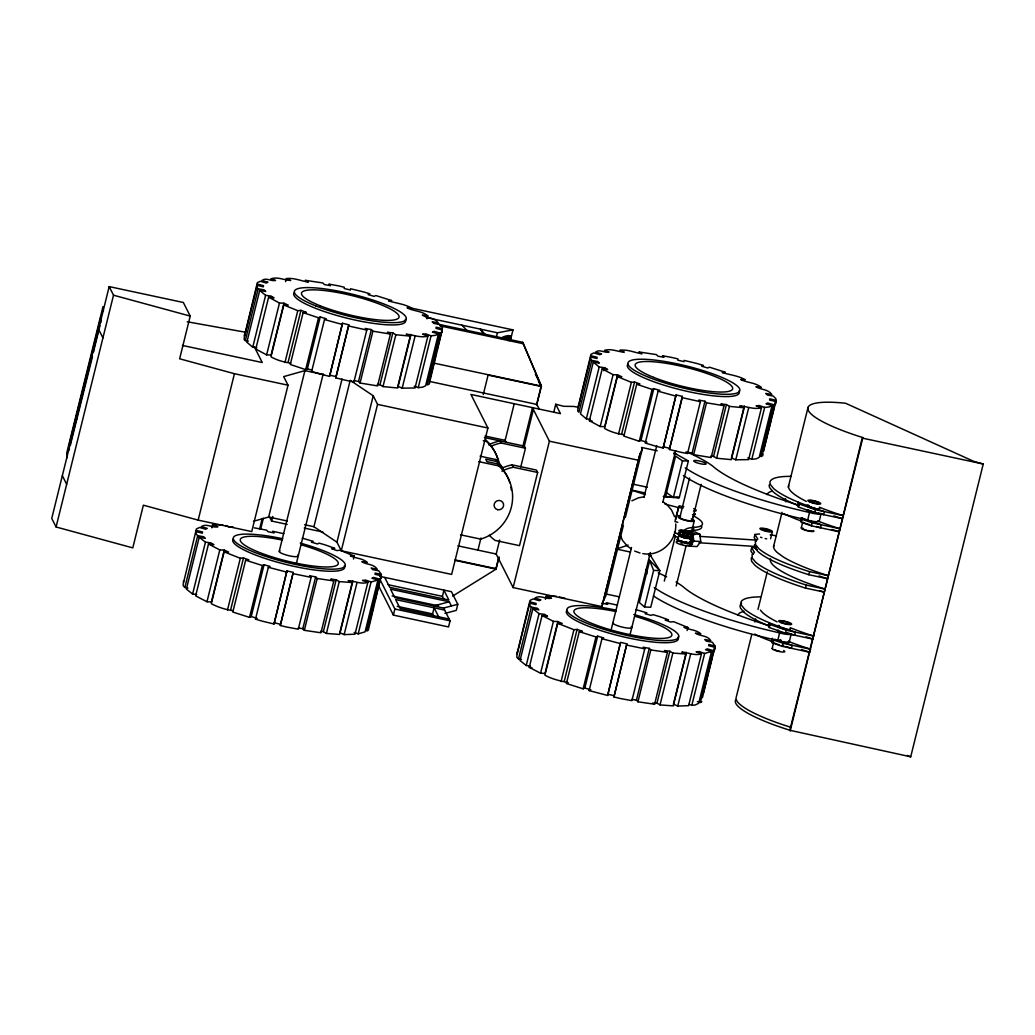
<?xml version="1.0" encoding="UTF-8"?>
<svg xmlns="http://www.w3.org/2000/svg" width="1035" height="1035" viewBox="0 0 1035 1035"><rect width="100%" height="100%" fill="white"/><g stroke="black" fill="none" stroke-linecap="round" stroke-linejoin="round"><path stroke-width="1.5" d="M675.544 519.725L678.391 508.198M183.415 582.291L183.531 580.842M187.891 588.061L184.864 587.492L183.169 585.719L183.337 583.533L196.365 528.988L199.561 527.462L205.551 529.234L207.246 528.419L201.256 526.647C206.728 522.934 212.253 528.277 217.906 526.737L212.563 524.81L211.813 527.863M244.519 334.525L244.415 335.948L257.353 282.671L260.264 281.274L266.254 283.047L267.949 282.232L261.958 280.459C266.357 277.07 270.95 281.662 275.569 280.446L270.898 278.764C277.859 276.526 284.017 280.213 290.693 280.498L286.359 278.583L285.595 281.636M257.249 284.107L263.472 285.608L263.382 286.85L257.172 285.349L257.003 287.549L258.168 288.765L264.197 289.891L265.736 291.495L259.707 290.369L246.86 342.223L252.747 347.217L256.822 347.721M255.71 617.895L251.22 616.562L249.513 617.377L232.81 612.047L245.657 560.194L262.36 565.524L264.067 564.709L270.044 566.481L268.35 567.296L255.503 619.15L262.36 621.181L274.016 623.989L286.954 570.893L293.241 572.407L280.304 625.502L286.734 627.055L298.287 629.202L311.134 577.362L309.607 575.77L315.649 576.896L317.176 578.487L333.813 580.933L320.966 632.773L304.329 630.328L302.802 628.737L298.274 627.896M280.304 625.502L293.241 572.407M274.016 623.989L286.954 570.893M311.871 370.142L307.382 368.822L305.674 369.637L290.279 364.462L303.126 312.609L318.521 317.784L320.216 316.969L326.206 318.741L324.511 319.556L311.664 371.41L323.347 374.864L329.57 376.365L342.507 323.269L348.73 324.77L348.64 326.012L335.793 377.866L347.721 380.738L353.944 381.889L366.791 330.049L365.264 328.457L371.371 329.596L372.898 331.187L390.415 334.072L377.568 385.913L360.051 383.028L358.524 381.436L353.944 380.582M335.793 377.866L348.73 324.77M329.57 376.365L342.507 323.269M379.496 582.162L381.385 574.541L375.162 573.041L375.071 574.296L381.294 575.796L381.1 578.474L379.625 579.173L373.648 577.401L371.94 578.216L377.93 579.988L365.083 631.842L358.201 633.873L354.19 632.424M381.385 574.541L378.745 570.777L372.716 569.651L371.19 568.06L377.232 569.185C373.583 563.687 366.649 564.929 361.823 561.72L367.257 562.393C362.328 558.059 355.846 558.551 350.335 555.847L354.229 556.002L353.478 559.055M440.444 336.284L442.333 328.664L436.11 327.163L436.02 328.406L442.243 329.906L442.087 332.157L440.147 333.089L434.157 331.316L432.462 332.132L438.452 333.904L425.605 385.757L422.59 387.193L418.218 387.646L414.22 386.21M442.333 328.664L442.437 327.28L439.759 324.485L433.73 323.36L432.203 321.769L438.245 322.894C434.441 317.279 427.351 318.301 422.306 315.106L427.74 315.779L426.989 318.832M517.138 652.296L517.034 653.745L529.985 600.442L533.167 598.916L539.157 600.688L540.852 599.873L534.875 598.101C540.348 594.388 545.872 599.731 551.526 598.191L546.182 596.264L545.432 599.317M529.881 601.891L536.104 603.392L536.014 604.647L529.791 603.146L529.635 605.333L531.33 607.105L537.359 608.231L538.886 609.822L532.857 608.696L520.01 660.537L526.22 665.505L530.295 666.01M578.112 406.173L578.009 407.596L590.946 354.319L593.857 352.922L599.847 354.695L601.542 353.879L595.552 352.107C599.951 348.704 604.543 353.31 609.162 352.094L604.492 350.412C611.452 348.174 617.61 351.861 624.286 352.146L619.952 350.231C627.831 349.248 634.546 352.637 641.933 353.776L638.893 351.952L656.436 354.604L657.962 356.195L663.991 357.321L662.465 355.729L672.465 357.592L677.899 358.899L677.809 360.141L684.032 361.642L684.122 360.4L696.84 363.466L703.425 365.42L701.73 366.235L707.72 367.994L709.415 367.179L725.354 372.225L722.171 372.548C729.83 374.929 737.89 375.55 745.2 379.716L740.737 379.534C747.399 382.937 755.239 382.394 761.333 387.426L755.899 386.754C760.945 389.936 768.035 388.927 771.838 394.542L765.796 393.416L767.323 395.008L773.352 396.133L776.03 398.915L774.788 404.879M590.843 355.742L597.066 357.243L596.975 358.498L590.765 356.997L590.597 359.197L591.761 360.413L597.79 361.538L599.33 363.143L593.301 362.017L580.454 413.871L586.34 418.864L590.416 419.369M589.122 690.604L590.817 689.789L584.827 688.016L583.132 688.831L566.417 683.501L579.264 631.648L595.979 636.978L597.674 636.163L603.664 637.935L601.969 638.75L589.122 690.604L607.636 695.442L620.198 643.874M631.893 699.349L636.422 700.19L637.935 701.795L654.586 704.227L667.42 652.386L650.782 649.941L649.255 648.35L643.227 647.224L644.753 648.816L631.906 700.656L620.34 698.509L613.923 696.956L626.861 643.861L620.573 642.347L607.636 695.442M613.923 696.956L626.861 643.861M646.953 442.23L640.976 440.457L639.268 441.272L623.872 436.11L636.719 384.257L652.115 389.432L653.809 388.617L659.8 390.389L658.105 391.204L645.258 443.045L656.94 446.512L663.163 448L676.101 394.904L682.324 396.405L682.233 397.66L669.386 449.5L681.315 452.373L687.538 453.537L700.385 401.696L698.858 400.092L704.964 401.231L706.491 402.822L724.008 405.707L711.161 457.561L693.644 454.675L692.117 453.084L686.011 451.946M669.386 449.5L682.324 396.405M663.163 448L676.101 394.904M712.727 655.142L714.991 645.995L708.768 644.495L708.677 645.749L714.9 647.25L714.706 649.928L713.244 650.627L707.254 648.854L705.559 649.682L711.55 651.442L698.703 703.295L695.222 704.977L691.82 705.327L689.142 704.356M714.991 645.995L712.365 642.23L706.336 641.105L704.809 639.514L710.838 640.639C707.203 635.141 700.268 636.383 695.429 633.174L700.863 633.847C695.934 629.513 689.465 630.005 683.941 627.301L687.848 627.456L687.098 630.509M762.989 453.408L762.834 455.646L760.893 456.577L773.74 404.737L775.681 403.805L775.836 401.554L769.613 400.053L769.704 398.811L775.927 400.312M807.429 510.281L808.749 509.815L807.442 510.294L816.11 512.674L807.455 510.307M675.726 523.956C676.903 541.357 660.097 556.959 642.8 553.596M682.039 506.49L679.232 505.779L678.507 507.318L674.975 521.575L677.796 522.3M664.302 581.101L675.402 535.768M679.995 517.008L689.582 477.937M690.94 535.845C691.885 541.305 681.547 537.074 678.792 535.354L679.387 533.219L677.86 539.313M679.18 535.677L679.258 533.271M679.542 535.91L679.555 534.151M679.995 536.156L679.917 534.383M680.525 536.402L680.37 534.629M681.146 536.648L680.901 534.875M681.819 536.906L681.522 535.121M682.557 537.139L682.932 535.612L682.194 535.38M683.32 537.372L683.695 535.845L682.932 535.612M684.109 537.592L684.484 536.065L683.695 535.845M684.924 537.799L685.299 536.272L691.445 536.44M685.726 537.967L686.101 536.44M686.528 538.122L686.891 536.596M687.279 538.252L687.654 536.725M676.23 585.926L686.192 545.29M688.016 538.355L688.391 536.829M680.344 517.086A6.404 1.229 13.8 0 0 681.172 518.535L682.324 519.04A6.404 1.229 13.8 0 0 692.286 520.54L701.135 484.328M688.676 538.407L689.051 536.88M689.284 538.446L689.659 536.919M689.815 538.446L690.19 536.919M691.535 531.964L694.213 521.071M690.254 538.42L690.63 536.893M690.604 538.342L691.212 536.065M690.862 538.252L691.38 536.272M686.826 531.46A59.914 11.54 13.8 0 1 693.217 530.399L693.967 527.345L695.391 527.268A50.521 9.729 13.8 0 0 694.795 516.581L694.136 515.883A6.404 1.229 13.8 0 0 694.123 515.546M801.31 527.876L802.552 522.779M772.188 648.389L773.74 642.01M653.46 595.914A132.312 25.487 13.8 0 0 777.751 640.51L779.627 632.877A9.509 1.837 13.8 0 0 791.258 633.795L789.382 641.428M683.372 475.518A132.312 25.487 13.8 0 0 807.662 520.113L809.525 512.48A9.509 1.837 13.8 0 0 820.846 513.813M821.156 513.399L819.293 521.032A9.509 1.837 13.8 0 1 807.662 520.113M99.748 322.92L93.228 349.222L93.448 352.042L99.955 325.74M288.015 385.188L234.44 373.713L179.637 358.783L190.22 316.089L183.35 302.492L109.18 286.604L51.75 518.406L56.084 526.983L132.791 547.89L143.373 505.183L198.164 520.113L251.738 531.589L288.015 385.188L283.681 376.611L304.924 370.621L323.657 374.631M92.451 356.661L70.302 445.399L70.082 442.579L76.603 416.277L76.81 419.097M56.084 526.983L113.514 295.195L109.18 286.604M198.164 520.113L234.44 373.713M257.172 285.349L244.325 337.203L244.156 339.402L245.321 340.618L248.335 341.175M245.321 340.618L258.168 288.765M184.864 587.492L197.711 535.638L196.016 533.866L196.171 531.692L202.394 533.18L202.485 531.938L196.262 530.438M197.711 535.638L203.753 536.764L205.266 538.355L199.237 537.23L186.391 589.083L192.601 594.038L196.676 594.556M252.747 347.217L265.594 295.363L259.707 290.369M192.601 594.038L205.448 542.198L199.237 537.23M265.594 295.363L271.028 296.036L274.055 297.873L268.621 297.2L255.774 349.041L266.629 354.876L271.092 355.044L283.939 303.203L288.273 305.144L283.81 304.963L270.963 356.816C277.238 360.387 283.991 362.172 290.796 363.169M205.448 542.198L210.881 542.87L213.922 544.695L208.488 544.022L195.641 595.875L206.961 601.775L211.425 601.956L224.259 550.102L228.606 552.043L224.142 551.862L211.295 603.715C218.294 607.39 225.798 609.641 233.328 610.753M266.629 354.876L279.476 303.022L283.939 303.203M206.961 601.775L219.795 549.921L224.259 550.102M284.935 362.535L297.782 310.694L300.965 310.358L306.308 312.285L303.126 312.609M288.118 362.211L300.965 310.358M227.467 610.12L240.314 558.279L243.497 557.943L248.84 559.87L245.657 560.194M230.65 609.796L243.497 557.943M259.604 529.079L262.243 518.406M260.704 528.988L263.343 518.315M253.471 521.291L268.66 517.021L304.924 370.621M305.674 369.637L318.521 317.784M307.382 368.822L320.216 316.969M287.161 524.383L271.623 521.058L272.761 516.478M249.513 617.377L262.36 565.524M251.22 616.562L264.067 564.709M279.269 551.176L323.179 373.984M296.308 563.726L342.029 379.043M341.278 550.775L336.944 542.185L313.928 526.724L350.192 380.324L373.221 395.784L377.555 404.375L341.278 550.775L451.622 574.412L487.899 428.011L470.951 394.464L560.465 413.638L555.73 404.245L563.726 406.289L573.933 406.457A33.974 6.533 13.9 0 1 577.97 407.26M358.524 381.436L371.371 329.596M360.051 383.028L372.898 331.187M302.802 628.737L315.649 576.896M304.329 630.328L317.176 578.487M336.944 542.185L373.221 395.784M410.701 334.383L397.854 386.236L402.188 388.177L415.035 387.983L427.882 336.129C420.339 338.16 413.457 334.797 406.238 334.201L410.572 336.142L397.725 387.996L383.002 386.585L379.974 384.761L392.821 332.908L387.388 332.235L390.415 334.072M383.002 386.585L395.849 334.745L392.821 332.908M352.65 580.816L339.803 632.67L344.15 634.61L355.005 634.196L367.852 582.343C360.917 584.659 354.85 580.907 348.187 580.635L352.521 582.576L339.687 634.429L326.4 633.459L323.36 631.622L336.207 579.768L330.773 579.095L333.813 580.933M326.4 633.459L339.247 581.605L336.207 579.768M402.188 388.177L415.035 336.323M344.15 634.61L356.984 582.757M418.218 387.646L431.065 335.806L435.437 335.353L438.452 333.904M358.201 633.873L371.048 582.019L377.93 579.988M440.147 333.089L427.3 384.942L429.24 384.011L442.243 329.906M379.625 579.173L366.791 631.027L368.253 630.328L379.78 581.903M368.913 624.868L370.426 618.762M371.177 615.721L373.441 606.562M375.33 598.942L377.607 589.795M429.861 378.991L432.514 368.318M433.264 365.264L435.528 356.118M437.417 348.485L439.694 339.338M380.531 578.85L381.294 575.796M451.415 605.98L449.293 601.775L390.531 589.2L394.775 597.609L443.601 608.062L450.057 620.832L448.543 626.938L393.391 615.113L394.891 609.02L380.401 580.312M496.334 337.358L497.46 332.791L512.985 329.88L510.669 339.26M483.267 394.555L488.093 375.084L541.098 386.43L536.466 405.125M433.885 616.472L432.591 613.91L434.105 607.804L438.646 616.795M443.821 599.136L442.411 596.341L443.924 590.248L448.867 600.041L389.768 587.375L384.813 577.582M507.991 340.554L508.754 337.501L509.453 337.733L502.402 339.066M509.492 340.709C517.655 328.483 487.407 343.232 510.643 336.052M379.78 576.34L451.428 591.697L457.793 604.285L456.28 610.391L444.934 613.406M477.95 550.128L480.977 537.928M506.076 442.165L505.158 440.341L514.214 403.741M657.225 450.794L641.558 447.443L642.321 448.957L639.979 453.899L601.904 606.601L513.14 587.582L496.192 554.035L499.672 540.024M522.817 446.577L532.469 407.648L549.404 441.182L513.14 587.582M533.387 409.472L524.318 446.072L525.444 448.31L520.773 466.901M498.65 557.761L495.946 568.668L455.167 559.935M499.09 556.933L496.075 569.134L452.631 596.108M539.222 409.097L536.867 404.426L541.409 386.133L522.701 342.313L437.663 324.084M501.872 468.208A41.879 40.546 -26.8 0 1 512.105 464.857L536.44 470.071L537.644 472.452L519.505 545.652L495.17 540.438A41.879 40.546 -26.8 0 1 489.257 535.224M553.803 412.034L555.73 404.245M529.791 603.146L516.944 654.987L516.788 657.173L518.483 658.946L521.498 659.515M590.765 356.997L577.918 408.838L577.75 411.05L578.914 412.266L591.761 360.413M518.483 658.946L531.33 607.105M586.34 418.864L599.187 367.011L593.301 362.017M526.22 665.505L539.067 613.651L532.857 608.696M624.39 434.816C617.585 433.82 610.831 432.035 604.556 428.451L617.403 376.611L621.867 376.792L617.533 374.851L604.686 426.692L600.222 426.511L589.368 420.689L602.215 368.835L607.649 369.521L604.621 367.684L599.187 367.011M568.28 682.686C560.375 680.888 552.302 679.322 544.902 675.169L557.749 623.329L562.212 623.497L557.878 621.556L545.031 673.41L540.568 673.229L529.247 667.329L542.094 615.476L547.528 616.148L544.501 614.324L539.067 613.651M603.858 370.737L604.621 367.684M600.222 426.511L613.069 374.67L617.533 374.851M540.568 673.229L553.414 621.375L557.878 621.556M618.529 434.183L631.376 382.342L634.558 382.006L639.902 383.933L636.719 384.257M621.712 433.859L634.558 382.006M561.073 681.573L573.92 629.733L577.116 629.396L582.459 631.324L579.264 631.648M564.269 681.25L577.116 629.396M639.268 441.272L652.115 389.432M640.976 440.457L653.809 388.617M601.904 606.601L639.979 453.899M623.419 525.275L606.057 595.358L603.703 600.3M625.347 517.487L642.321 448.957M583.132 688.831L595.979 636.978M584.827 688.016L597.674 636.163M611.064 630.134L631.544 547.45M643.964 497.317L656.772 445.619M629.927 635.179L650.394 552.496M662.814 502.363L675.622 450.665M644.546 607.002L653.602 570.401L649.695 560.608L639.32 602.486L644.546 607.002L650.743 607.247L659.812 570.647L649.243 553.492M682.479 460.885L673.41 497.486L665.57 496.541L675.583 456.086L682.479 460.885L688.366 460.989L679.296 497.589L673.41 497.486L666.514 492.686M692.117 453.084L704.964 401.231M693.644 454.675L706.491 402.822M636.422 700.19L649.255 648.35M637.935 701.795L650.782 649.941M744.294 406.03L731.447 457.871L735.782 459.812L748.628 459.618L761.475 407.777C753.933 409.795 747.05 406.445 739.831 405.849L744.165 407.79L731.318 459.631L716.595 458.233L713.568 456.409L726.415 404.556L720.981 403.883L724.008 405.707M716.595 458.233L729.442 406.38L726.415 404.556M686.27 652.27L673.423 704.123L677.757 706.064L688.624 705.65L701.471 653.797C694.537 656.112 688.456 652.373 681.806 652.089L686.14 654.029L673.293 705.883L660.019 704.913L656.979 703.076L669.826 651.235L664.392 650.549L667.42 652.386M660.019 704.913L672.854 653.059L669.826 651.235M735.782 459.812L748.628 407.971M677.757 706.064L690.604 654.211M751.811 459.294L764.658 407.441L769.031 406.988L772.045 405.552L759.198 457.392L756.184 458.841L751.811 459.294L747.813 457.858M691.82 705.327L704.654 653.473L711.55 651.442M697.409 701.601L700.397 702.48L713.244 650.627M703.283 693.269L707.811 674.975M708.574 671.922L711.976 658.195M702.429 697.577L714.9 647.25M763.455 450.626L766.857 436.912M767.621 433.859L771.01 420.132M771.774 417.079L774.038 407.932M763.364 451.881L775.836 401.554M756.274 547.36L751.63 547.864L750.867 550.918L753.014 554.359M759.561 533.957L754.903 534.474L754.153 537.527L756.3 540.956M770.583 538.756L772.33 531.705A6.404 1.229 13.9 0 0 763.869 528.329A6.404 1.229 13.9 0 0 762.303 530.14A6.404 1.229 13.9 0 0 772.33 531.705M751.772 634.507L736.247 697.163A85.97 16.534 13.9 0 0 791.076 727.372M754.877 621.983L755.654 618.852M757.982 609.447L767.297 571.85M773.507 546.79L782.046 512.338M788.256 487.265L808.037 407.389M833.796 515.883A86.19 16.573 13.9 0 0 842.257 518.639L814.623 512.726L798.399 507.021L797.493 505.235L798.257 502.182A86.19 16.573 13.9 0 1 773.624 488.52L770.506 484.716A86.19 16.573 13.9 0 1 791.076 476.359M806.058 636.848A86.19 16.573 13.9 0 0 813.122 639.151L785.5 633.226L769.277 627.533L768.371 625.735L769.134 622.682A86.19 16.573 13.9 0 1 744.501 609.02L741.37 605.216A86.19 16.573 13.9 0 1 760.518 596.872M798.399 507.021L799.162 503.967L798.257 502.182L810.638 506.969M769.277 627.533L770.04 624.48L769.134 622.682L780.377 627.042M817.559 520.89A86.19 16.573 13.9 0 0 839.838 528.73L839.087 531.77L811.375 525.832L801.426 522.339L800.65 520.812L801.413 517.759L805.566 520.243M772.304 642.851L771.528 641.312L772.291 638.272L773.067 639.798L772.304 642.851L782.253 646.345L809.952 652.283A86.19 16.573 13.9 0 1 801.504 649.514M801.426 522.339L802.19 519.298L801.413 517.759M811.375 525.832L812.126 522.791L802.19 519.298M814.623 512.726L815.373 509.673L799.162 503.967M782.253 646.345L783.003 643.291L773.067 639.798M785.5 633.226L786.251 630.186L770.04 624.48M818.918 575.926A86.19 16.573 13.9 0 0 827.366 578.681L808.814 574.71L809.577 571.656A86.19 16.573 13.9 0 1 758.733 548.563L755.615 544.759L755.291 541.551L757.762 539.054L754.903 534.474M819.811 590.713A86.19 16.573 13.9 0 0 824.08 592.072L805.54 588.1L806.291 585.06A86.19 16.573 13.9 0 1 755.446 561.953L752.329 558.15L752.005 554.941L754.476 552.444L751.63 547.864M789.821 730.27L862.867 437.585A85.97 16.534 13.9 0 1 808.413 410.61A85.97 16.534 13.9 0 1 845.517 403.236L973.612 461.312L983.25 464.016L910.709 756.805L790.326 730.387A85.97 16.534 13.9 0 1 735.497 700.178M790.184 730.995L862.362 437.482M690.448 543.97L692.764 539.494L691.833 535.69M689.996 546.131L693.748 541.085L692.945 533.827L688.404 531.628L695.378 532.093L699.919 534.293L700.721 541.551L696.969 546.596L689.996 546.131L687.719 545.031M688.391 535.6L686.58 535.69M255.503 619.15L257.197 618.335M700.397 702.48L701.859 701.782M631.893 500.811L638.504 497.796L644.21 496.787M686.826 541.926L684.044 541.797M686.761 542.172L683.98 542.042M679.296 534.642C678.818 537.851 690.125 538.782 691.095 538.045M628.116 545.096L616.381 549.042L630.483 552.069M433.678 605.941L449.293 601.775M443.601 608.062L457.793 604.285M678.52 539.183L677.821 539.313A6.404 1.229 13.8 0 0 684.264 542.482A6.404 1.229 13.8 0 0 689.297 541.822M212.563 524.81L222.823 524.797M546.182 596.264L556.429 596.264M693.217 530.399L694.64 530.321A50.521 9.729 13.8 0 0 701.588 526.052M778.514 630.212L777.531 630.457A4.8 0.931 13.8 0 0 781.632 632.476A4.8 0.931 13.8 0 0 786.807 632.851M286.359 278.583C294.238 277.6 300.952 281.002 308.339 282.128L305.299 280.304L322.842 282.956L324.369 284.547L330.398 285.673L328.871 284.082L338.872 285.945L344.306 287.251L344.215 288.506L350.438 290.007L350.529 288.752L363.246 291.818L369.831 293.772L368.137 294.587L374.127 296.359L375.821 295.544L391.76 300.577L388.578 300.913C396.237 303.281 404.297 303.915 411.607 308.068L407.143 307.887C413.806 311.302 421.646 310.746 427.74 315.779M410.572 336.142L395.849 334.745M744.165 407.79L729.442 406.38M233.082 526.983L228.619 526.802L225.721 525.508M653.602 570.401L659.812 570.647L648.932 559.534M352.521 582.576L339.247 581.605M565.213 598.372L559.34 596.962M686.14 654.029L672.854 653.059M671.935 497.149L663.319 496.477M674.885 497.33L679.296 497.589L676.204 497.343M692.945 533.827L699.919 534.293M691.509 534.409L694.692 534.629M699.595 536.363L755.744 540.076M693.217 537.553L690.681 537.385L693.114 536.039M690.436 538.135L692.958 538.303M689.802 538.924L693.01 539.131M692.829 539.131L690.306 538.963L691.639 542.146M690.319 539.791L692.842 539.96M690.474 540.568L692.997 540.736M693.748 541.085L700.721 541.551M690.759 541.253L693.295 541.421M699.168 542.754L755.317 546.467M689.62 544.203L692.415 544.397M663.849 496.36L671.573 496.968M686.528 535.871L688.327 535.625M648.686 555.549L651.416 555.86M377.257 384.425L379.974 384.761M589.368 420.689L592.085 421.025M710.851 456.073L713.568 456.409M673.85 453.99L676.58 454.326L688.366 460.989M320.643 631.285L323.36 631.622M529.247 667.329L531.964 667.666M654.262 702.739L656.979 703.076M770.195 534.823L776.224 535.794M690.06 543.556L692.441 543.97M187.206 321.769L245.515 332.235M366.791 330.049L348.64 326.012M700.385 401.696L682.233 397.66M254.261 527.85L266.59 530.153L268.117 531.744L274.146 532.87L272.632 531.278L283.784 533.685M601.736 603.198L607.765 604.337L606.238 602.732L617.39 605.139M311.134 577.362L293.151 573.649M644.753 648.816L626.77 645.103M407.531 307.279L512.985 329.88M426.265 317.538L497.46 332.791M439.953 325.857L523.425 343.736M862.724 438.193L983.25 464.016M434.118 363.156L541.409 386.133L535.341 374.127M429.758 381.488L536.867 404.426M182.419 345.431L262.256 362.535L254.312 346.816M377.555 404.375L487.899 428.011M549.404 441.182L638.168 460.2M485.066 436.033L505.158 440.341M484.445 437.533L524.37 446.163M815.373 509.673L843.008 515.598A86.19 16.573 13.9 0 1 819.397 507.215M490.836 446.357A41.879 40.546 -26.8 0 1 501.069 443.006L525.405 448.22M483.293 440.716L486.385 441.376A44.143 42.733 -26.8 0 1 499.478 464.573M632.488 484.044L647.276 487.213M812.126 522.791L839.838 528.73M480.085 456.176L495.532 459.488A44.143 42.733 -26.8 0 1 503.23 468.713M645.115 492.971L631.027 489.956L645.387 494.614M501.677 467.005A44.143 42.733 -26.8 0 0 496.541 461.494L485.725 459.178L486.967 461.636L497.783 463.952A44.143 42.733 -26.8 0 1 509.802 482.75M501.859 471.184A41.879 40.546 -26.8 0 1 513.308 467.238L537.644 472.452M478.7 461.623L498.792 465.918A44.143 42.733 -26.8 0 1 511.355 507.163A44.143 42.733 -26.8 0 1 480.654 539.119L460.562 534.823M809.577 571.656L828.116 575.628A86.19 16.573 13.9 0 1 783.081 556.804L777.272 552.535A86.19 16.573 13.9 0 1 773.831 545.523M806.291 585.06L824.817 589.018A86.19 16.573 13.9 0 1 770.545 558.913M457.858 545.833L496.192 554.035M268.66 517.021L287.394 521.032M304.562 524.719L313.928 526.724M786.251 630.186L813.885 636.098A86.19 16.573 13.9 0 1 790.274 627.727M304.238 528.044L322.881 532.042M455.051 560.349L496.075 569.134L495.351 567.71M605.281 593.844L619.383 596.859M783.003 643.291L810.715 649.23A86.19 16.573 13.9 0 1 788.437 641.389M387.97 584.684L442.411 596.341M392.11 595.953L438.504 605.889M444.61 610.055L395.642 599.563L400.183 608.554L449.151 619.046M397.207 606.329L432.591 613.91M394.891 609.02L450.057 620.832M676.01 396.159L658.105 391.204M342.417 324.511L324.511 319.556M663.254 446.758L669.477 448.259M329.66 375.11L335.883 376.611M620.482 643.589L601.969 638.75M286.863 572.135L268.35 567.296M607.726 694.2L614.014 695.714M274.107 622.747L280.394 624.26M684.484 536.065L685.299 536.272M678.507 507.318L682.738 508.392M664.962 504.123L678.662 507.629M676.385 515.21L680.603 516.297M113.514 295.195L190.22 316.089M684.989 535.367L682.893 534.642M684.937 535.561L682.414 534.59M773.74 404.737L767.75 402.964L766.055 403.779L772.045 405.552M635.865 609.589L646.836 612.836L645.128 613.651L651.118 615.424L652.813 614.609L659.308 616.524L668.429 619.81L665.207 620.094L670.499 622.022L673.682 621.699L687.848 627.456M302.259 538.135L313.217 541.383L311.522 542.198L317.512 543.97L319.207 543.155L325.702 545.07L334.81 548.343L331.588 548.641L336.88 550.568L340.075 550.245L354.229 556.002M682.57 544.268L681.108 543.789M813.018 507.771L824.468 511.626L823.705 514.667L818.219 512.83M810.237 521.032L821.298 524.758L820.535 527.798L816.563 526.466M782.706 627.883L795.346 632.126L794.582 635.179L787.726 632.877M781.102 641.545L792.176 645.258L791.413 648.311L786.121 646.526M634.636 551.086L640.018 553M807.235 505.662L815.399 508.573M778.113 626.162L786.277 629.086M764.658 407.441L759.315 405.526L756.132 405.849L761.475 407.777M631.376 382.342L617.403 376.611M431.065 335.806L425.721 333.878L422.539 334.201L427.882 336.129M297.782 310.694L283.81 304.963M704.654 653.473L699.311 651.545L696.128 651.882L701.471 653.797M573.92 629.733L557.749 623.329M371.048 582.019L365.704 580.092L362.509 580.428L367.852 582.343M240.314 558.279L224.142 551.862M682.453 541.37L681.211 540.865M682.388 541.615L680.771 540.878M802.617 518.225L806.252 519.635M800.65 520.812L794.324 518.354A86.19 16.573 13.9 0 1 783.806 513.58M774.71 639.203L777.13 640.148M771.528 641.312L765.201 638.867A86.19 16.573 13.9 0 1 754.683 634.08M907.255 755.434L910.709 756.805M673.63 453.071L676.58 454.326M613.069 374.67L602.215 368.835M279.476 303.022L268.621 297.2M553.414 621.375L542.094 615.476M219.795 549.921L208.488 544.022M652.555 703.011L654.586 704.227M662.892 501.729L666.889 504.511L671.573 510.1L674.587 516.737M631.285 548.861L627.301 546.092L622.617 540.503L620.211 535.198M808.775 506.361L808.464 506.05A4.8 0.919 13.8 0 1 808.827 505.649M461.921 325.171L467.432 330.954M485.79 335.146L480.46 329.143L482.802 333.257M538.42 381.139L540.425 385.111M501.069 443.006L500.021 440.949A41.879 40.546 -26.8 0 0 488.572 444.895M512.105 464.857L513.308 467.238M486.385 441.376L485.57 439.772A44.143 42.733 -26.8 0 1 498.922 464.443M495.532 459.488L496.541 461.494M497.783 463.952L498.792 465.918M378.163 584.982L393.391 615.113M269.618 517.099L271.623 521.058M98.597 329.298L102.931 337.889M62.333 475.699L66.667 484.289M522.701 342.313L540.684 384.697M646.267 569.315L646.823 574.05M754.528 544.604L754.851 547.8L757.982 551.603A86.19 16.573 13.9 0 0 808.814 574.71M751.242 557.994L751.578 561.203L754.696 565.006A86.19 16.573 13.9 0 0 805.54 588.1M103.345 311.406L102.982 306.658L66.719 453.058L67.068 457.793M100.912 322.506L100.602 318.392L69.06 445.723L69.371 449.837M297.588 555.122A9.807 1.889 13.9 0 1 288.597 555.64A9.807 1.889 13.9 0 1 279.98 550.879M631.208 626.576A9.807 1.889 13.9 0 1 623.458 627.378A9.807 1.889 13.9 0 1 612.914 622.669M510.876 487.149A44.143 42.733 -26.8 0 1 511.329 490.124M405.345 319.336A57.637 11.087 13.9 0 1 348.911 318.625A57.637 11.087 13.9 0 1 294.302 292.569M738.938 390.971A57.637 11.087 13.9 0 1 682.505 390.273A57.637 11.087 13.9 0 1 627.896 364.216M819.293 508.082A6.689 1.281 13.8 0 1 814.26 508.599A6.689 1.281 13.8 0 1 806.614 505.559L806.757 505.248A6.689 1.281 13.8 0 1 808.296 505.002M814.83 508.314A4.8 0.919 13.8 0 1 812.436 507.81M811.259 507.46A4.8 0.919 13.8 0 1 809.357 506.71M813.549 530.528A6.546 1.255 13.8 0 1 807.352 530.813A6.546 1.255 13.8 0 1 801.802 527.669M812.074 530.851A4.761 0.919 13.8 0 1 810.91 531.007L809.965 530.942A4.761 0.919 13.8 0 1 807.662 530.528M806.459 530.218A4.761 0.919 13.8 0 1 804.363 529.493M803.613 529.118A4.761 0.919 13.8 0 1 803.095 528.29M790.171 628.594A6.689 1.281 13.8 0 1 785.138 629.112A6.689 1.281 13.8 0 1 777.492 626.072L777.634 625.761A6.689 1.281 13.8 0 1 779.174 625.515M783.65 650.549A6.546 1.255 13.8 0 1 779.057 651.507A6.546 1.255 13.8 0 1 772.666 648.169M783.702 645.633A6.546 1.255 13.8 0 1 782.24 645.439M778.954 644.727A6.546 1.255 13.8 0 1 774.827 643.24M779.73 651.287A4.761 0.919 13.8 0 1 774.49 649.631M781.153 640.354A4.761 0.919 13.8 0 1 779.95 640.044M797.493 505.235A86.19 16.573 13.9 0 1 772.86 491.573L769.742 487.77A86.19 16.573 13.9 0 1 769.419 484.561M809.745 524.629A6.546 1.255 13.8 0 1 803.173 522.248M768.371 625.735A86.19 16.573 13.9 0 1 743.738 612.073L740.62 608.269A86.19 16.573 13.9 0 1 741.642 603.314M806.278 501.367A86.19 16.573 13.9 0 1 788.722 485.48M785.875 501.82A86.19 16.573 13.9 0 1 785.552 498.611M767 494.639A86.19 16.573 13.9 0 1 771.748 491.185M839.087 531.77A86.19 16.573 13.9 0 1 832.011 529.48M777.156 621.88A86.19 16.573 13.9 0 1 760.44 610.094M779.627 632.877A132.312 25.487 13.8 0 1 654.236 587.518M789.071 640.859A9.509 1.837 13.8 0 1 777.751 640.51M658.247 572.872A126.309 24.323 13.8 0 1 666.631 576.87M676.088 582.045A126.309 24.323 13.8 0 1 682.634 586.366L684.627 588.048A149.803 28.851 13.8 0 0 769.005 625.709M780.985 640.38A4.8 0.931 13.8 0 1 779.756 640.109M798.904 505.313A149.803 28.851 13.8 0 1 714.525 467.652L712.533 465.97A126.309 24.323 13.8 0 0 688.159 452.476M809.525 512.48A132.312 25.487 13.8 0 1 685.235 467.898M737.877 615.152A86.19 16.573 13.9 0 1 744.01 611.297M673.643 535.16A52.927 10.195 13.8 0 0 676.799 537.062L678.223 537.786L679.012 534.746L677.55 534.008A52.927 10.195 13.8 0 1 674.393 532.106M757.219 549.469A6.404 1.229 13.9 0 1 755.835 547.618M693.657 508.651A7.206 1.384 13.8 0 1 693.489 510.876M682.802 507.745A7.206 1.384 13.8 0 1 682.376 506.917M682.88 506.671A7.206 1.384 13.8 0 1 683.812 506.568M766.715 538.834A6.404 1.229 13.9 0 1 765.137 538.549M761.954 537.695A6.404 1.229 13.9 0 1 760.557 537.191M691.238 518.846A8.267 1.591 13.8 0 1 692.557 521.459A8.267 1.591 13.8 0 1 681.263 519.065A8.267 1.591 13.8 0 1 679.943 516.452M691.846 519.79A6.404 1.229 13.8 0 1 692.273 520.217M694.886 513.567A7.206 1.384 13.8 0 1 692.557 514.693M684.109 531.356A59.914 11.54 13.8 0 1 693.967 527.345M689.776 544.953A7.129 1.371 13.8 0 1 682.298 544.992A7.129 1.371 13.8 0 1 677.045 541.654M694.511 514.072A6.404 1.229 13.8 0 1 693.217 514.693M694.045 515.973A6.404 1.229 13.8 0 1 692.751 516.607M689.646 542.017A7.129 1.371 13.8 0 1 687.758 543.44A7.129 1.371 13.8 0 1 678.442 541.033A7.129 1.371 13.8 0 1 678.714 539.183M691.38 535.82A6.313 1.216 13.8 0 1 691.108 536.402M689.284 536.505A6.313 1.216 13.8 0 1 681.819 534.81A6.313 1.216 13.8 0 1 679.581 532.831M690.862 535.587A6.313 1.216 13.8 0 1 685.558 536.117A6.313 1.216 13.8 0 1 679.529 533.025M691.949 535.69A7.206 1.384 13.8 0 1 684.976 535.962A7.206 1.384 13.8 0 1 679.025 532.508M677.977 637.107A57.637 11.087 13.9 0 1 621.543 636.409A57.637 11.087 13.9 0 1 566.934 610.339M634.998 616.304A50.43 9.703 13.9 0 1 662.089 638.414A50.43 9.703 13.9 0 1 580.713 618.154A50.43 9.703 13.9 0 1 615.903 611.556M633.847 614.518A57.637 11.087 13.9 0 1 668.571 640.562A57.637 11.087 13.9 0 1 574.697 617.442A57.637 11.087 13.9 0 1 616.355 610.21M344.357 565.653A57.637 11.087 13.9 0 1 287.924 564.942A57.637 11.087 13.9 0 1 233.315 538.886M301.379 544.85A50.43 9.703 13.9 0 1 328.483 566.96A50.43 9.703 13.9 0 1 247.106 546.7A50.43 9.703 13.9 0 1 282.283 540.089M300.241 543.064A57.637 11.087 13.9 0 1 334.952 569.108A57.637 11.087 13.9 0 1 241.077 545.988A57.637 11.087 13.9 0 1 282.749 538.756M682.996 531.421C687.538 535.535 692.609 531.912 682.996 531.421M818.944 503.088L818.646 502.777A4.8 0.919 13.8 0 0 813.174 500.914A4.8 0.919 13.8 0 0 809.681 501.121L809.978 501.432A4.8 0.919 13.8 0 0 815.451 503.295A4.8 0.919 13.8 0 0 818.944 503.088M789.821 623.587L789.524 623.277A4.8 0.919 13.8 0 0 784.051 621.427A4.8 0.919 13.8 0 0 780.558 621.634L780.856 621.944A4.8 0.919 13.8 0 0 786.328 623.807A4.8 0.919 13.8 0 0 789.821 623.587M497.719 509.699A4.8 4.645 -26.8 0 0 503.437 503.696A4.8 4.645 -26.8 0 0 495.403 501.975A4.8 4.645 -26.8 0 0 497.719 509.699M320.009 305.726A50.236 9.664 13.9 0 0 398.578 318.068A50.236 9.664 13.9 0 0 332.261 291.598A50.236 9.664 13.9 0 0 320.009 305.726M315.559 305.804A57.637 11.087 13.9 0 0 405.707 319.97A57.637 11.087 13.9 0 0 329.609 289.606A57.637 11.087 13.9 0 0 315.559 305.804M653.602 377.361A50.236 9.664 13.9 0 0 732.172 389.703A50.236 9.664 13.9 0 0 665.854 363.246A50.236 9.664 13.9 0 0 653.602 377.361M649.152 377.452A57.637 11.087 13.9 0 0 739.301 391.618A57.637 11.087 13.9 0 0 663.202 361.241A57.637 11.087 13.9 0 0 649.152 377.452M809.939 502.053A6.689 1.281 13.8 0 0 820.664 503.877A6.689 1.281 13.8 0 0 812.333 500.384A6.689 1.281 13.8 0 0 809.939 502.053M780.817 622.565A6.689 1.281 13.8 0 0 791.542 624.39A6.689 1.281 13.8 0 0 783.21 620.884A6.689 1.281 13.8 0 0 780.817 622.565M763.597 530.049A3.998 0.776 13.9 0 0 769.975 531.123A3.998 0.776 13.9 0 0 764.917 529.014A3.998 0.776 13.9 0 0 763.597 530.049M696.089 462.464A6.404 1.229 13.8 0 0 706.116 464.003A6.404 1.229 13.8 0 0 697.655 460.653A6.404 1.229 13.8 0 0 696.089 462.464M681.353 532.339A7.206 1.384 13.8 0 0 692.79 534.202A7.206 1.384 13.8 0 0 683.566 530.425A7.206 1.384 13.8 0 0 681.353 532.339M682.388 532.52A6.313 1.216 13.8 0 0 692.014 533.879A6.313 1.216 13.8 0 0 683.32 530.58A6.313 1.216 13.8 0 0 682.388 532.52"/></g></svg>
